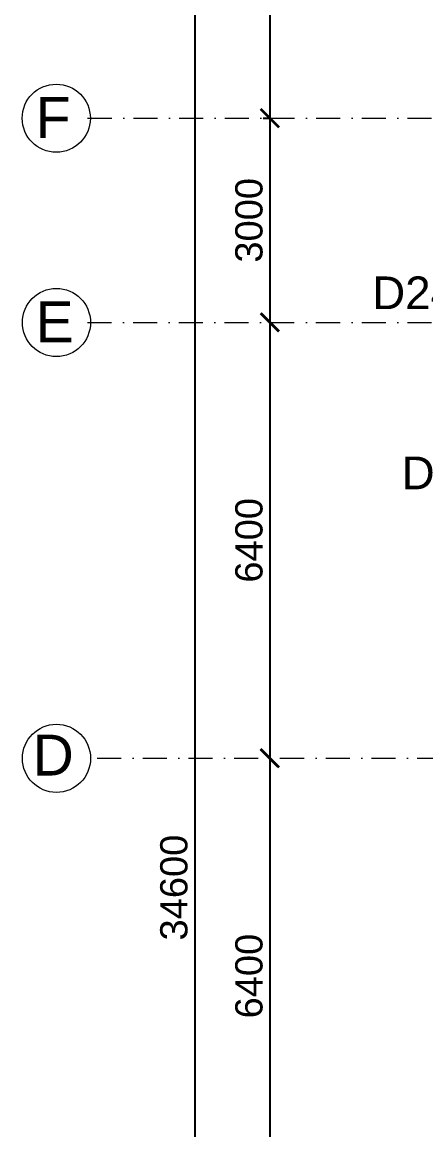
# Model space of a CAD drawing. Header units: millimetres. Extents: x 895788 to 1136524, y -21936 to 400945.
# Drawn here: x 916658 to 922580, y 161572 to 177840 of the extents above; entities that cross this region are included whole.
import ezdxf

# ---------------------------------------------------------------- set-up
doc = ezdxf.new("R2010")
doc.units = ezdxf.units.MM
doc.linetypes.add('Штрихпунктирная', pattern=[670.277762, 352.777767, -176.388884, 0, -141.111112])
doc.layers.add('оси_Ном._пера__1', color=7, linetype='Continuous', lineweight=15)
doc.layers.add('перегородка_Ном._пера__7_Ном._пера__7', color=7, linetype='Continuous', lineweight=60)
doc.styles.get("Standard").update_dxf_attribs({"font": 'arial.ttf', "height": 400})
doc.styles.add('СГЕНЕРИР_СТИЛЬ_1', font='arial.ttf')

# ---------------------------------------------------------------- blocks, each defined once
blk = doc.blocks.new('_ArchTick')
at = {"color": 0, "linetype": 'ByBlock', "const_width": 0.15}
blk.add_lwpolyline([(-0.5, -0.5), (0.5, 0.5)], dxfattribs=at)

msp = doc.modelspace()

# ---------------------------------------------------------------- linework, layer by layer
for p, q in [((919190.082, 182429.742), (919190.082, 147829.761)), ((920291.09, 182429.742), (920291.09, 176429.736)), ((920194.01, 176429.736), (920292.34, 176429.736)), ((920194.01, 176429.736), (920292.34, 176429.736)), ((920291.09, 176429.736), (920291.09, 173429.736)), ((920290.465, 173429.736), (920289.84, 173429.736)), ((920290.465, 173429.736), (920289.84, 173429.736)), ((920291.09, 173429.736), (920291.09, 167029.736)), ((920290.465, 167029.736), (920289.84, 167029.736)), ((920290.465, 167029.736), (920289.84, 167029.736)), ((920291.09, 167029.736), (920291.09, 160629.736))]:
    msp.add_line(p, q)
at = {"layer": 'оси_Ном._пера__1', "linetype": 'Штрихпунктирная'}
for p, q in [((917618.758, 176430.023), (968326.2, 176430.023)), ((917616.258, 173430.023), (968323.7, 173430.023)), ((917758.559, 167028.953), (968323.793, 167028.953))]:
    msp.add_line(p, q, dxfattribs=at)
at = {"layer": 'оси_Ном._пера__1', "linetype": 'Continuous'}
for centre in [(917158.196, 176428.972), (917160.667, 173428.767), (917160.76, 167027.697)]:
    msp.add_circle(centre, 500, dxfattribs=at)

# ---------------------------------------------------------------- block references
at = {"xscale": 270, "yscale": 270, "zscale": 270}
for p, rotation in [((920291.09, 176429.736), 90), ((920291.09, 176429.736), 270), ((920291.09, 173429.736), 90), ((920291.09, 173429.736), 270), ((920291.09, 167029.736), 90), ((920291.09, 167029.736), 270)]:
    msp.add_blockref('_ArchTick', p, dxfattribs=dict(at, rotation=rotation))

# ---------------------------------------------------------------- texts
at = {"char_height": 400, "attachment_point": 5, "rotation": 90}
for s, insert in [('3000', (919986.725, 174929.736)), ('6400', (919986.861, 170229.736)), ('34600', (918885.717, 165129.751)), ('6400', (919986.861, 163829.736))]:
    msp.add_mtext(s, dxfattribs=dict(at, insert=insert))
at = {"char_height": 480, "attachment_point": 3}
for s, insert in [('{\\fArial|b0|i0|c238|p34;D24}', (923022.603, 174104.551)), ('{\\fArial|b0|i0|c238|p34;D23}', (923455.66, 171459.755))]:
    msp.add_mtext_dynamic_manual_height_columns(s, width=1030.0719, gutter_width=2000, heights=[0], dxfattribs=dict(at, insert=insert))
at = {"layer": 'перегородка_Ном._пера__7_Ном._пера__7', "lineweight": 50, "style": 'СГЕНЕРИР_СТИЛЬ_1'}
for s, p in [('F', (916858.169, 176139.965)), ('E', (916854.591, 173139.76)), ('D', (916809.664, 166775.536))]:
    msp.add_text(s, height=600, dxfattribs=at).set_placement(p)

doc.saveas('drawing.dxf')
